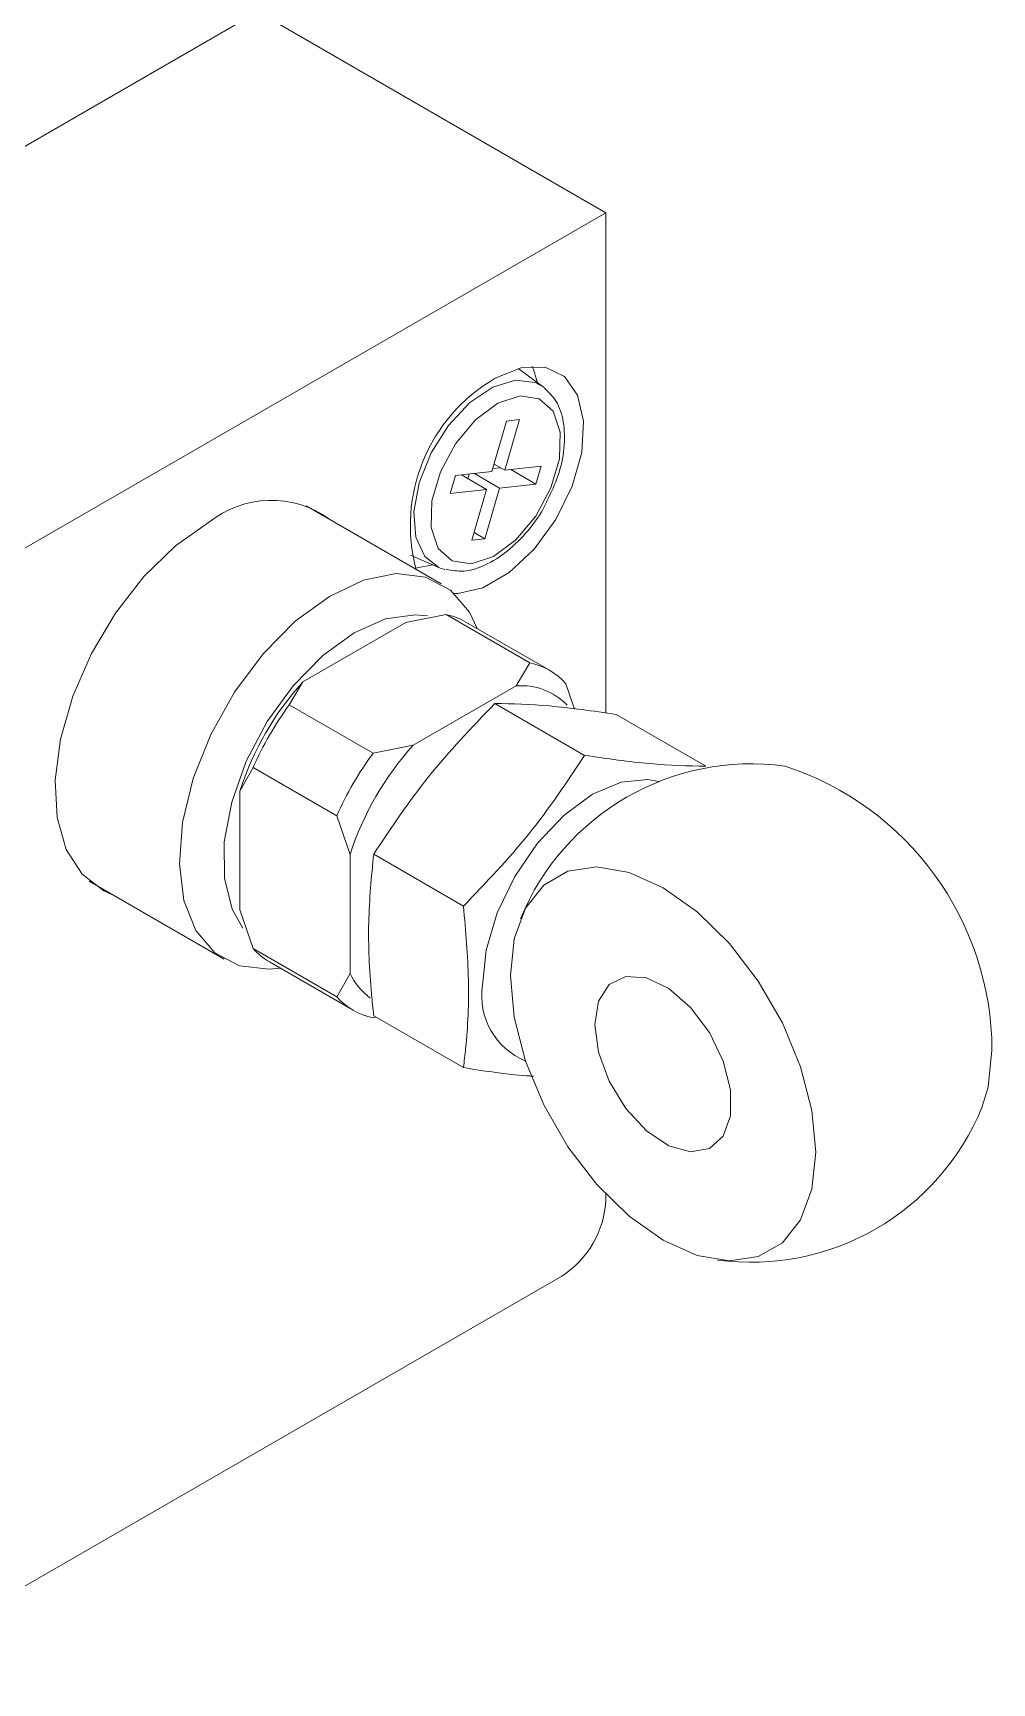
# Model space of a CAD drawing. Header units: inches. Extents: x 0.2 to 16.3, y 0.2 to 11.5.
# Drawn here: x 13.518 to 13.821, y 9.113 to 9.635 of the extents above; entities that cross this region are included whole.
import ezdxf

# ---------------------------------------------------------------- set-up
doc = ezdxf.new("R2010")
doc.units = ezdxf.units.IN
doc.header["$MEASUREMENT"] = 0

msp = doc.modelspace()

# ---------------------------------------------------------------- linework, layer by layer
at = {"color": 7, "linetype": 'Continuous', "lineweight": 18}
for p, q in [((13.5888624899, 9.6413947068), (13.338312843, 9.4967554744)), ((13.698825946, 9.5779141548), (13.5888624899, 9.6413947068)), ((13.698825946, 9.5779141548), (13.4482762991, 9.4332749224)), ((13.698825946, 9.4198504202), (13.698825946, 9.5779141548)), ((13.6789958424, 9.5229680813), (13.6711247828, 9.5287130416)), ((13.6674752509, 9.5121164363), (13.6628170593, 9.4961282617)), ((13.6668817762, 9.4965762642), (13.6715399679, 9.5125644388)), ((13.6715399679, 9.5125644388), (13.6674752509, 9.5121164363)), ((13.6635140223, 9.4985204272), (13.6668817762, 9.4965762642)), ((13.6513003613, 9.4948589212), (13.6496562937, 9.4892160361)), ((13.6628170593, 9.4961282617), (13.6513003613, 9.4948589212)), ((13.6532287885, 9.4950714675), (13.6611729917, 9.4904853766)), ((13.655214731, 9.4939250072), (13.6556257255, 9.4953356516)), ((13.6572935054, 9.49551947), (13.6652377086, 9.4909333791)), ((13.6631030278, 9.4971097828), (13.6654999648, 9.497373967)), ((13.6783984742, 9.4978456047), (13.6668817762, 9.4965762642)), ((13.6688102034, 9.4967888104), (13.6767544066, 9.4922027196)), ((13.6767544066, 9.4922027196), (13.6783984742, 9.4978456047)), ((13.6496562937, 9.4892160361), (13.6611729917, 9.4904853766)), ((13.6611729917, 9.4904853766), (13.6565148, 9.474497202)), ((13.660579517, 9.4749452045), (13.6652377086, 9.4909333791)), ((13.6652377086, 9.4909333791), (13.6767544066, 9.4922027196)), ((13.646774697, 9.4607322553), (13.6041225399, 9.4853548215)), ((13.6565148, 9.474497202), (13.660579517, 9.4749452045)), ((13.657211763, 9.4768893675), (13.660579517, 9.4749452045)), ((13.6371096137, 9.469790656), (13.6460207951, 9.4658474348)), ((13.638655286, 9.4656539338), (13.6440857408, 9.4667037015)), ((13.6356190168, 9.448492041), (13.6031533441, 9.4297500071)), ((13.6483444341, 9.4510012408), (13.6356190168, 9.448492041)), ((13.6483444341, 9.4510012408), (13.6747777263, 9.435741626)), ((13.6810256469, 9.4333621264), (13.6545923547, 9.4486217412)), ((13.6704476692, 9.4284206295), (13.6747777263, 9.435741626)), ((13.6031533441, 9.4297500071), (13.5988232475, 9.4224296553)), ((13.6704476692, 9.4284206295), (13.6379524448, 9.4096615358)), ((13.6862147341, 9.4291370356), (13.6889589577, 9.4210979319)), ((13.5988232475, 9.4224296553), (13.6252707328, 9.407161847)), ((13.6921309813, 9.4064898952), (13.6637626362, 9.4228665923)), ((13.7304093996, 9.4030672278), (13.7020410545, 9.4194439248)), ((13.6252707328, 9.407161847), (13.6379524448, 9.4096615358)), ((13.5873862397, 9.4026201768), (13.5832109904, 9.3952088373)), ((13.5873862397, 9.4026201768), (13.613833725, 9.3873523685)), ((13.5832109904, 9.3952088373), (13.5832109904, 9.3576815593)), ((13.6180095524, 9.3751194331), (13.613833725, 9.3873523685)), ((13.6180095524, 9.3751194331), (13.6180095524, 9.3375951473)), ((13.6538525631, 9.3588719068), (13.6254842179, 9.3752486038)), ((13.53562417, 9.3666993081), (13.5782763272, 9.3420767419)), ((13.5832109904, 9.3576815593), (13.5873861564, 9.3454513761)), ((13.5873861564, 9.3454513761), (13.613833725, 9.3301835197)), ((13.5925752435, 9.3412262853), (13.6190228121, 9.3259584289)), ((13.613833725, 9.3301835197), (13.6180095524, 9.3375951473)), ((13.6262421475, 9.3237704046), (13.6252707328, 9.3235789293)), ((13.6538525631, 9.3078312509), (13.6254842179, 9.324207948)), ((13.698825946, 9.266085577), (13.698825946, 9.2678311192)), ((13.462195724, 9.1134082195), (13.6849065212, 9.2419764261))]:
    msp.add_line(p, q, dxfattribs=at)
at = {"color": 8, "linetype": 'Continuous', "lineweight": 18, "flags": 128}
for points in [[(13.6460207951, 9.4658474348), (13.64166798, 9.4692689897), (13.6388144268, 9.4753929144), (13.6381801379, 9.4834359072), (13.6398272019, 9.492610664), (13.6435943928, 9.5020190957), (13.6491129517, 9.5107402394), (13.6558426835, 9.5179204088), (13.6631248352, 9.522856759), (13.6702465791, 9.5250660854)], [(13.6702465791, 9.5250660854), (13.6765107893, 9.524332124), (13.6792335338, 9.5227896971)]]:
    msp.add_lwpolyline(points, dxfattribs=at)
at = {"color": 7, "linetype": 'Continuous', "lineweight": 18, "flags": 128}
for points in [[(13.6639128117, 9.5256116831), (13.6721234773, 9.5289623955), (13.6796147695, 9.529164857), (13.6857210541, 9.5262010779), (13.6898997609, 9.5203344031), (13.6917795934, 9.5120861124), (13.6911935204, 9.5021891025), (13.6881936169, 9.4915227663), (13.6830464376, 9.4810348545), (13.6762093319, 9.4716572641), (13.6682898066, 9.4642232352), (13.6599915464, 9.4593933138), (13.6520518881, 9.4575966597), (13.6509995844, 9.4576000906)], [(13.6772866495, 9.5242155938), (13.6759803361, 9.528369916), (13.6754800571, 9.5294432199)], [(13.6717479522, 9.5200299004), (13.6647538725, 9.5177122591), (13.6576721675, 9.5124779794), (13.6513569955, 9.5049583927), (13.6465700592, 9.4960604721), (13.643888734, 9.4868574382), (13.6436364272, 9.4784593127), (13.6458435707, 9.4718790334), (13.6502439505, 9.4679102792), (13.6563068157, 9.4670317404), (13.6633008954, 9.4693493817), (13.6703826004, 9.4745836614), (13.6766977725, 9.4821032481), (13.6814847087, 9.4910011687), (13.6841660339, 9.5002042026), (13.6844183407, 9.5086023281), (13.6822111972, 9.5151826074), (13.6778108175, 9.5191513616), (13.6717479522, 9.5200299004)], [(13.5429797053, 9.3624530479), (13.5401936362, 9.3636453288), (13.5333406411, 9.3689284369), (13.5283678434, 9.3767821382), (13.5255077657, 9.3868392023), (13.5248941419, 9.398629372), (13.5265556644, 9.4116013523), (13.5304146423, 9.4251485876), (13.5362906342, 9.4386376244), (13.543908885, 9.4514377301), (13.5529131739, 9.4629503863), (13.5628824704, 9.4726372737), (13.5733506212, 9.4800454444)], [(13.6581336923, 9.4465773705), (13.6557047576, 9.4516822087), (13.6497370946, 9.4586968453), (13.6419034875, 9.4628386043), (13.632596746, 9.4638998007), (13.6222835491, 9.4618272218), (13.6114810434, 9.4567247952), (13.6007309117, 9.4488483779), (13.5905722106, 9.4385929264), (13.5815143396, 9.4264726918), (13.5740114984, 9.4130954334), (13.5684399106, 9.3991319427), (13.5650789589, 9.3852824074), (13.5640971756, 9.3722413011), (13.5655437912, 9.3606625593), (13.5693462666, 9.3511267884), (13.5753139296, 9.3441121519), (13.5831475367, 9.3399703928), (13.5924542782, 9.3389091964), (13.5959525434, 9.3392766116)], [(13.6479334165, 9.4651977544), (13.6464614719, 9.4656635856), (13.6460207951, 9.4658474348)], [(13.6424596687, 9.4505308483), (13.6386036872, 9.4509318246), (13.6292386398, 9.4495737284), (13.6193067593, 9.4451827144), (13.6093852506, 9.4380139721), (13.6000507157, 9.4284841229), (13.5918456437, 9.417147007), (13.5852468838, 9.4046614963), (13.5806379317, 9.3917532033), (13.5782866431, 9.3791723111), (13.5783296663, 9.3676499755), (13.580764501, 9.3578558326), (13.5841841598, 9.3518558753)], [(13.6598515565, 9.3339061901), (13.6610372888, 9.3449911079), (13.6645136798, 9.3566896241), (13.6700438194, 9.3682045043), (13.6772508375, 9.3787510284), (13.685643588, 9.3876104682), (13.6946501186, 9.3941790675), (13.7036566492, 9.3980091871), (13.7120493996, 9.3988398107), (13.715550972, 9.3981892312)], [(13.6687028963, 9.3368319333), (13.6699118298, 9.3237439061), (13.6734780093, 9.3099163622), (13.6792226117, 9.2960426726), (13.6868575787, 9.2828185219), (13.6960000611, 9.2709070243), (13.7061916167, 9.260905472), (13.7169211983, 9.2533153846), (13.7276507799, 9.2485173608), (13.7378423355, 9.2467519935), (13.7469848179, 9.2481078056), (13.7546197849, 9.2525168111), (13.7603643873, 9.2597579239), (13.7639305668, 9.2694680445), (13.7651395003, 9.2811602668), (13.7639305668, 9.2942482941), (13.7603643873, 9.3080758379), (13.7546197849, 9.3219495276), (13.7469848179, 9.3351736782), (13.7378423355, 9.3470851758), (13.7276507799, 9.3570867281), (13.7169211983, 9.3646768156), (13.7061916167, 9.3694748394), (13.6960000611, 9.3712402067), (13.6868575787, 9.3698843946), (13.6792226117, 9.3654753891), (13.6734780093, 9.3582342763), (13.6699118298, 9.3485241557), (13.6687028963, 9.3368319333)], [(13.6953460898, 9.3214511451), (13.6965150887, 9.3288659041), (13.6998954062, 9.3341274615), (13.7051207325, 9.336665646), (13.7116248223, 9.3362054058), (13.7187028566, 9.3327966152), (13.7255878207, 9.3268086694), (13.7315336217, 9.3188904554), (13.7358959399, 9.3099000344), (13.7382020504, 9.3008116582), (13.7382020504, 9.2926101932), (13.7358959399, 9.2861843955), (13.7315336217, 9.2822305999), (13.7255878207, 9.2811772616), (13.7187028566, 9.2831385261), (13.7116248223, 9.28790186), (13.7051207325, 9.2949510821), (13.6998954062, 9.3035222998), (13.6965150887, 9.3126866887), (13.6953460898, 9.3214511451)], [(13.8208171996, 9.3133023185), (13.8196082661, 9.3016100961), (13.8176423296, 9.295264686)]]:
    msp.add_lwpolyline(points, dxfattribs=at)
at = {"color": 7, "linetype": 'Continuous', "lineweight": 18}
for centre, radius, start, end in [((13.6906684798, 9.4791709096), 0.0535967462888172, 119.9472991666, 195.2386190653), ((13.593109554, 9.4556442561), 0.0313979842377218, 54.1954339421, 128.9989224207), ((13.6439798137, 9.430148509), 0.0213046083297072, 60.123403981, 78.1782612692), ((13.6704838575, 9.4151011498), 0.0210823757472203, 41.7409604505, 78.2482877947), ((13.673359864, 9.3661888073), 0.0947047071955087, 137.8440047854, 162.155995069), ((13.6721996775, 9.4084740877), 0.0200233379953182, 43.9891359689, 95.0197031416), ((13.6849588343, 9.3594929319), 0.1066788192165753, 143.8455061606, 156.1544936938), ((13.7081579817, 9.3461002815), 0.0947040149679794, 137.8435812785, 162.1564185759), ((13.7114063196, 9.3442251236), 0.1066788192164665, 143.8455061606, 156.1544936938), ((13.744760048, 9.3250671259), 0.078740157480317, 82.2348656364, 157.7597578309), ((13.7260681976, 9.3129898366), 0.094749517339603, 0.1889605812, 71.9672955751), ((13.6032099058, 9.3595864111), 0.0212176874522631, 221.7737699028, 239.9194616278), ((13.6371723391, 9.3468048624), 0.021261026403262, 205.6691331479, 233.0258461263), ((13.6820366788, 9.3306140225), 0.022428063231552, 171.5591755877, 247.6026325427), ((13.6295646015, 9.3442194055), 0.0210823757472003, 221.7409604505, 258.2482877948), ((13.744760048, 9.3250671259), 0.0787401574803159, 262.2348656364, 337.7597578309), ((13.6686051566, 9.2674607907), 0.0302520631411672, 302.60547834, 357.3945215144)]:
    msp.add_arc(centre, radius, start, end, dxfattribs=at)
for points, knots in [([(13.68049179022131, 9.48742286575437), (13.68162167876073, 9.489770908174997), (13.68417510961977, 9.495077240406903), (13.68592554399748, 9.503631932001658), (13.68575188390981, 9.511767229472106), (13.68360605397931, 9.51849263324435), (13.68065895126565, 9.52134541845499), (13.67925996857864, 9.522699628846414)], [0, 0, 0, 0, 0.1741983160892866, 0.3936701191122967, 0.6159421575334022, 0.8176886506434609, 1, 1, 1, 1]), ([(13.64840864150087, 9.465197694958205), (13.65023488072709, 9.464897724050811), (13.65419524093825, 9.464247210783386), (13.66084895983675, 9.466379283987587), (13.66785101382821, 9.47070897347988), (13.67433802831986, 9.477354629037814), (13.67872945334558, 9.483257223737034), (13.68023853249779, 9.486824239561605), (13.68049179022131, 9.48742286575437)], [0, 0, 0, 0, 0.1612232562918192, 0.3496267959666292, 0.5495080743626152, 0.7543064067440836, 0.9587670401390043, 1, 1, 1, 1]), ([(13.62548421794667, 9.375248603830288), (13.6310141750035, 9.383563467294337), (13.64218094015844, 9.400353855835181), (13.6565229927642, 9.41531462857184), (13.66376263621957, 9.422866592255668)], [0, 0, 0, 0, 0.4952156672146892, 1, 1, 1, 1]), ([(13.66376263621957, 9.422866592255668), (13.6692925932764, 9.422756703583849), (13.68045935843134, 9.422534802947226), (13.69480141103709, 9.420480768999923), (13.70204105449246, 9.419443924844314)], [0, 0, 0, 0, 0.4952156672146896, 1, 1, 1, 1]), ([(13.65385256307664, 9.358871906774556), (13.66095904968674, 9.366276659099762), (13.6753093359975, 9.381229239996186), (13.68648811091264, 9.398016134073554), (13.69213098134953, 9.406489895199936)], [0, 0, 0, 0, 0.4952156672146893, 1, 1, 1, 1]), ([(13.69213098134953, 9.406489895199936), (13.69923746795964, 9.405469895389272), (13.7135877542704, 9.40341018710823), (13.72476652918553, 9.403182274501635), (13.73040939962243, 9.403067227788583)], [0, 0, 0, 0, 0.4952156672146896, 1, 1, 1, 1]), ([(13.62548421794667, 9.324207947993555), (13.6252499953797, 9.326492090015781), (13.62421682909112, 9.33656754331762), (13.6234002549496, 9.354151276610217), (13.62478595663316, 9.368179645582517), (13.62548421794667, 9.375248603830288)], [0, 0, 0, 0, 0.1269715018523206, 0.5600770114682156, 1, 1, 1, 1]), ([(13.65385256307664, 9.307831250937825), (13.65408678564361, 9.309844965340444), (13.65511995193219, 9.318727550236398), (13.65593652607371, 9.335368487093184), (13.65455082439015, 9.35099675317456), (13.65385256307664, 9.358871906774558)], [0, 0, 0, 0, 0.1269715018523202, 0.5600770114682155, 1, 1, 1, 1]), ([(13.67596013680857, 9.3051338414326), (13.67556318398913, 9.305150425845836), (13.66929869486102, 9.30541215185287), (13.66132293474257, 9.306661277153216), (13.65385256307664, 9.307831250937825)], [0, 0, 0, 0, 0.0633655532518338, 1, 1, 1, 1])]:
    msp.add_open_spline(points, degree=3, knots=knots, dxfattribs=at)

doc.saveas('drawing.dxf')
